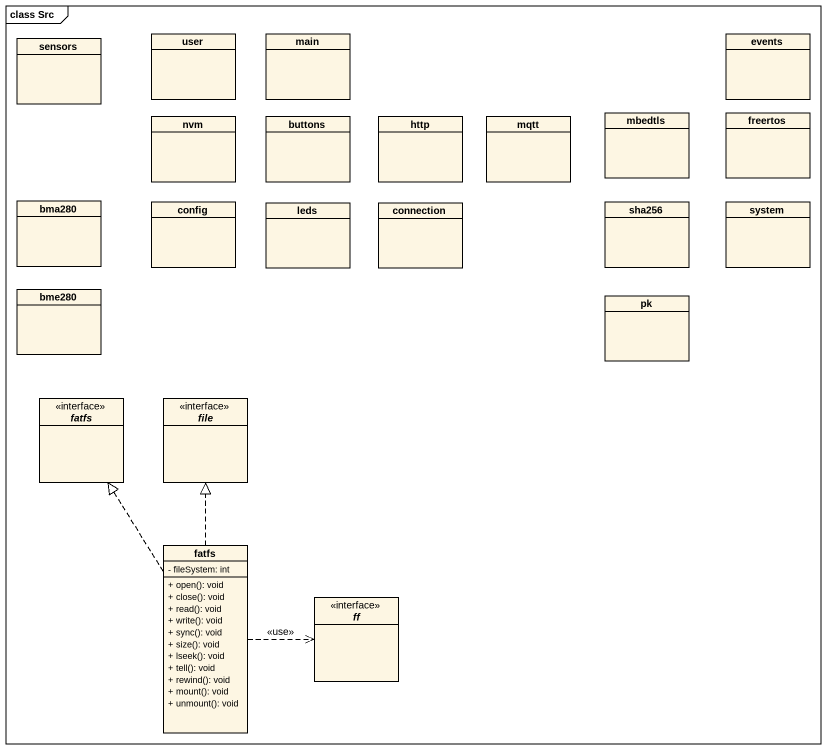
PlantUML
@startuml
mainframe class Src
hide circle
hide empty members
skinparam classAttributeIconSize 0
class sensors
class user
class main
class events
class nvm
class buttons
class http
class mqtt
class mbedtls
class freertos
class bma280
class config
class leds
class connection
class sha256
class system
class bme280
class pk
interface fatfs
interface "file" as file_
class "fatfs" as fatfs_2 {
  - fileSystem: int
  + open(): void
  + close(): void
  + read(): void
  + write(): void
  + sync(): void
  + size(): void
  + lseek(): void
  + tell(): void
  + rewind(): void
  + mount(): void
  + unmount(): void
}
interface ff
fatfs_2 .up.|> fatfs
fatfs_2 .up.|> file_
fatfs_2 .right.> ff : <<use>>
@enduml
